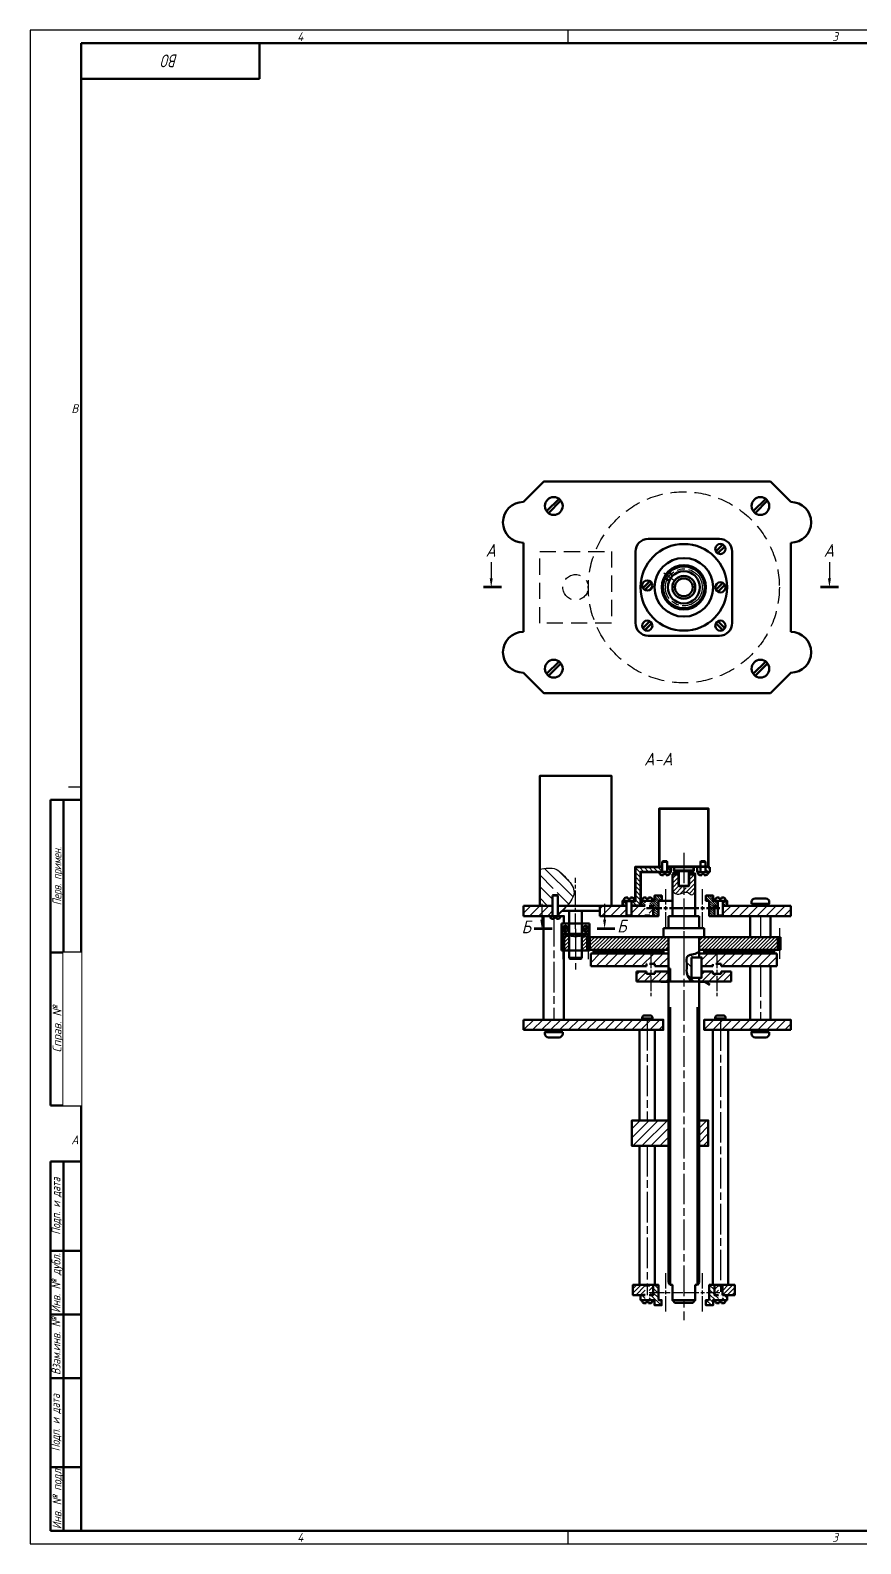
# Model space of a CAD drawing. Header units: millimetres. Extents: x 0 to 841, y 0 to 594.
# Drawn here: x 0 to 326, y 0 to 594 of the extents above; entities that cross this region are included whole.
import ezdxf
from ezdxf.enums import TextEntityAlignment as Align

# ---------------------------------------------------------------- set-up
doc = ezdxf.new("R2010")
doc.units = ezdxf.units.MM
doc.set_wipeout_variables(frame=1)
for name, pattern in [('AM_ISO08W050', [18, 12, -1.5, 3, -1.5]), ('AM_ISO08W050x2', [9, 6, -0.75, 1.5, -0.75]), ('HIDDEN', [9.525, 6.35, -3.175])]:
    doc.linetypes.add(name, pattern=pattern)
doc.layers.get('0').update_dxf_attribs({"lineweight": 80})
for name, color, linetype, lineweight in [('AM_0', 7, 'Continuous', 50), ('AM_5', 3, 'Continuous', 25), ('AM_7', 4, 'AM_ISO08W050', 25), ('AM_8', 1, 'Continuous', 25), ('AM_8N', 1, 'Continuous', 25), ('AM_BOR', 7, 'Continuous', 50), ('окружности', 100, 'HIDDEN', 25), ('основные', 7, 'Continuous', 50), ('оч жирные', 7, 'Continuous', 140), ('тонкие', 2, 'Continuous', 25)]:
    doc.layers.add(name, color=color, linetype=linetype, lineweight=lineweight)
doc.styles.add('ACGOSTTS', font='geniso.shx', dxfattribs={"oblique": 15})
doc.styles.get("Standard").update_dxf_attribs({"font": 'geniso.shx', "oblique": 15})
pattern_1 = [(45, (0, 50.3695), (-0.7071068, 0.7071068), [])]
pattern_2 = [(45, (0, 50.3695), (-1.767767, 1.767767), [])]
pattern_3 = [(45, (0, 50.3695), (-1.414214, 1.414214), [])]

# ---------------------------------------------------------------- blocks, each defined once
blk = doc.blocks.new('GOST_A1_LANDSCAPE')
at = {"layer": 'AM_BOR', "color": 1, "lineweight": 25}
for p, q in [((841, 594), (0, 594)), ((0, 594), (0, 0)), ((211, 594), (211, 589)), ((20, 297), (15, 297)), ((0, 0), (841, 0)), ((211, 5), (211, 0))]:
    blk.add_line(p, q, dxfattribs=at)
at = {"layer": 'AM_BOR', "color": 7, "lineweight": 50}
for p, q in [((836, 589), (20, 589)), ((20, 589), (20, 5)), ((20, 5), (836, 5))]:
    blk.add_line(p, q, dxfattribs=at)
at = {"layer": 'AM_BOR', "color": 1, "lineweight": 25, "style": 'ACGOSTTS', "oblique": 15}
for s, p in [('4', (106, 591.5)), ('3', (316, 591.5)), ('B', (17.5, 445.5)), ('A', (17.5, 158.5)), ('4', (106, 2.5)), ('3', (316, 2.5))]:
    blk.add_text(s, height=3.5, dxfattribs=at).set_placement(p, align=Align.MIDDLE_CENTER)
blk = doc.blocks.new('GOST_EXT12')
at = {"layer": 'AM_BOR', "color": 7, "lineweight": 50, "ltscale": 0.3}
for p, q in [((0, 287), (-12, 287)), ((-12, 287), (-12, 167)), ((-7, 167), (-7, 287)), ((0, 167), (0, 287)), ((-12, 227), (0, 227)), ((-12, 167), (0, 167))]:
    blk.add_line(p, q, dxfattribs=at)
at = {"layer": 'AM_BOR', "color": 7, "lineweight": 50}
for p, q in [((0, 145), (-12, 145)), ((-12, 145), (-12, 110)), ((-12, 0), (-12, 145)), ((-7, 0), (-7, 145)), ((0, 145), (0, 0)), ((0, 110), (-12, 110)), ((-12, 110), (-12, 85)), ((0, 85), (-12, 85)), ((-12, 85), (-12, 60)), ((0, 60), (-12, 60)), ((-12, 60), (-12, 25)), ((0, 25), (-12, 25)), ((-12, 25), (-12, 0)), ((0, 0), (-12, 0))]:
    blk.add_line(p, q, dxfattribs=at)
at = {"layer": 'AM_BOR', "color": 1, "lineweight": 25, "style": 'ACGOSTTS', "oblique": 15}
for s, width, p in [('Перв. примен.', 0.821392, (-9.5, 257)), ('Подп. и дата', 0.842977, (-9.95, 127.5)), ('Инв. № дубл.', 0.891828, (-9.9, 97.31)), ('Взам.инв. №', 0.899981, (-9.9, 72.5)), ('Подп. и дата', 0.842977, (-10.13, 42.5)), ('Инв. № подл', 0.910904, (-9.5, 12.5))]:
    blk.add_text(s, height=3.5, rotation=90, dxfattribs=dict(at, width=width)).set_placement(p, align=Align.MIDDLE_CENTER)
blk.add_text('Справ. №', height=3.5, rotation=90, dxfattribs=at).set_placement((-9.5, 197), align=Align.MIDDLE_CENTER)
at = {"layer": 'AM_BOR', "color": 2, "lineweight": 25, "style": 'ACGOSTTS', "oblique": 15, "width": 0.8}
for tag, p in [('GEN-TITLE-FREF{16}', (-3.5, 257)), ('GEN-TITLE-RPARTNO{16}', (-3.5, 197)), ('GEN-TITLE-SDT2{10}', (-3.5, 127.5)), ('GEN-TITLE-CSTKN{7}', (-3.5, 97.5)), ('GEN-TITLE-RSTKN{7}', (-3.5, 72.5)), ('GEN-TITLE-SDT1{10}', (-3.5, 42.5)), ('GEN-TITLE-STKN{7}', (-3.5, 12.5))]:
    blk.add_attdef(tag, text='', height=3.17, rotation=90, dxfattribs=at).set_placement(p, align=Align.MIDDLE_CENTER)
blk.add_wipeout([(-7, 227), (-7, 167), (0, 167), (0, 227)])
blk = doc.blocks.new('GOST_EXT3_L')
at = {"layer": 'AM_BOR', "color": 7, "lineweight": 50}
for p, q in [((0, 0), (70, 0)), ((0, -14), (0, 0)), ((70, 0), (70, -14)), ((70, -14), (0, -14))]:
    blk.add_line(p, q, dxfattribs=at)
at = {"layer": 'AM_BOR', "color": 2, "lineweight": 25, "style": 'ACGOSTTS', "oblique": 15, "width": 0.8}
blk.add_attdef('GEN-TITLE-PARTNO{11.7}', text='', height=5, rotation=180, dxfattribs=at).set_placement((35, -7), align=Align.MIDDLE_CENTER)

msp = doc.modelspace()

# ---------------------------------------------------------------- hatches: boundary and pattern name
at = {"layer": 'AM_8'}
h = msp.add_hatch(dxfattribs=at)
h.set_pattern_fill('ANSI31', color=256, scale=0.4, angle=90, style=0)
h.paths.add_polyline_path([(263.1, 265.62), (261.8, 265.62), (261.8, 263.62), (263.1, 263.62)], flags=0)
h.paths.add_polyline_path([(234.1, 252.37), (233.1, 252.37), (232.6, 252.37), (232.6, 250.37), (234.1, 250.37)], flags=0)
h.paths.add_polyline_path([(250.1, 263.65), (250.15, 263.62), (251.4, 263.62), (251.4, 265.62), (250.1, 265.62)], flags=0)
h.paths.add_polyline_path([(248.05, 263.62), (248.1, 263.65), (248.1, 265.62), (237.6, 265.62), (237.6, 263.62), (237.6, 252.37), (236.1, 252.37), (236.1, 250.37), (239.6, 250.37), (239.6, 263.62)], flags=0)
h.paths.add_polyline_path([(266.8, 265.56), (265.1, 265.62), (265.1, 263.62), (266.8, 263.62)], flags=0)
edge = h.paths.add_edge_path(flags=0)
edge.add_line((250.1, 263.65), (250.15, 263.62))
edge.add_line((250.1, 263.65), (250.1, 263.62))
edge.add_line((250.1, 263.62), (250.15, 263.62))
edge = h.paths.add_edge_path(flags=0)
edge.add_line((248.05, 263.62), (248.1, 263.65))
edge.add_line((248.05, 263.62), (248.1, 263.62))
edge.add_line((248.1, 263.62), (248.1, 263.65))
edge = h.paths.add_edge_path(flags=0)
edge.add_line((250.1, 263.65), (250.15, 263.62))
edge.add_line((250.1, 263.65), (250.1, 263.62))
edge.add_line((250.1, 263.62), (250.15, 263.62))
edge = h.paths.add_edge_path(flags=0)
edge.add_line((248.05, 263.62), (248.1, 263.65))
edge.add_line((248.05, 263.62), (248.1, 263.62))
edge.add_line((248.1, 263.62), (248.1, 263.65))
h = msp.add_hatch(dxfattribs=at)
h.set_pattern_fill('ANSI31', color=256, scale=0.4)
h.paths.add_polyline_path([(260.5, 263.37), (258.6, 263.37), (258.6, 262.77), (261.1, 262.77)])
h.paths.add_polyline_path([(254.6, 263.37), (252.7, 263.37), (252.1, 262.77), (254.6, 262.77)])
h = msp.add_hatch(dxfattribs=at)
h.set_pattern_fill('ANSI31', color=256, scale=0.4)
edge = h.paths.add_edge_path()
edge.add_line((261.1, 262.77), (258.6, 262.77))
edge.add_line((258.6, 262.77), (258.6, 258.42))
edge.add_line((258.6, 258.42), (258.6, 258.12))
edge.add_line((258.6, 258.12), (256.6, 256.97))
edge.add_line((256.6, 256.97), (256.6, 255.63))
edge.add_spline(control_points=[(256.6, 255.63), (257.05, 255.8), (258.17, 256.02), (259.87, 253.92), (260.69, 255.51), (261.1, 256.31)], knot_values=[4.764315, 4.764315, 4.764315, 4.764315, 6.139018, 8.229093, 10.320037, 10.320037, 10.320037, 10.320037], degree=3, periodic=0)
edge.add_line((261.1, 256.31), (261.1, 262.77))
edge = h.paths.add_edge_path()
edge.add_line((256.6, 256.97), (254.6, 258.12))
edge.add_line((254.6, 258.12), (254.6, 260.12))
edge.add_line((254.6, 260.12), (254.6, 262.77))
edge.add_line((254.6, 262.77), (252.1, 262.77))
edge.add_line((252.1, 262.77), (252.1, 256))
edge.add_spline(control_points=[(252.1, 256), (252.95, 255.42), (254.39, 254.44), (255.96, 255.39), (256.6, 255.63)], knot_values=[0, 0, 0, 0, 2.795877, 4.764315, 4.764315, 4.764315, 4.764315], degree=3, periodic=0)
edge.add_line((256.6, 255.63), (256.6, 256.97))
h = msp.add_hatch(dxfattribs=at)
h.set_pattern_fill('_U', color=256, scale=2.5, angle=45, style=0, pattern_type=0)
h.set_pattern_definition(pattern_2)
edge = h.paths.add_edge_path(flags=0)
edge.add_line((207.05, 246.41), (206.88, 246.51))
edge.add_line((206.88, 246.51), (206.88, 250.37))
edge.add_line((210.86, 250.37), (206.88, 250.37))
edge.add_line((207.05, 246.41), (210.86, 250.37))
edge = h.paths.add_edge_path(flags=0)
edge.add_line((205.32, 246.51), (205.05, 246.36))
edge.add_line((193.6, 246.37), (205.05, 246.36))
edge.add_line((193.6, 250.37), (193.6, 246.37))
edge.add_line((205.32, 250.37), (193.6, 250.37))
edge.add_line((205.32, 250.37), (205.32, 246.51))
edge = h.paths.add_edge_path(flags=0)
edge.add_line((205.32, 246.51), (205.05, 246.36))
edge.add_line((205.32, 250.37), (205.32, 246.51))
edge.add_line((206.88, 250.37), (205.32, 250.37))
edge.add_line((206.88, 246.51), (206.88, 250.37))
edge.add_line((207.05, 246.41), (206.88, 246.51))
edge.add_line((206.99, 246.36), (207.05, 246.41))
edge.add_line((205.05, 246.36), (206.99, 246.36))
edge = h.paths.add_edge_path(flags=0)
edge.add_line((205.32, 246.51), (205.05, 246.36))
edge.add_line((205.32, 250.37), (205.32, 246.51))
edge.add_line((206.88, 250.37), (205.32, 250.37))
edge.add_line((206.88, 246.51), (206.88, 250.37))
edge.add_line((207.05, 246.41), (206.88, 246.51))
edge.add_line((206.99, 246.36), (207.05, 246.41))
edge.add_line((205.05, 246.36), (206.99, 246.36))
h = msp.add_hatch(dxfattribs=at)
h.set_pattern_fill('_U', color=256, scale=2.5, angle=45, style=0, pattern_type=0)
h.set_pattern_definition(pattern_2)
edge = h.paths.add_edge_path(flags=0)
edge.add_line((243.03, 246.37), (243.03, 250.37))
edge.add_line((244.6, 250.37), (243.03, 250.37))
edge.add_line((244.6, 246.37), (244.6, 250.37))
edge.add_line((243.03, 246.37), (244.6, 246.37))
edge = h.paths.add_edge_path(flags=0)
edge.add_line((235.88, 246.37), (235.88, 250.37))
edge.add_line((241.47, 250.37), (235.88, 250.37))
edge.add_line((241.47, 250.37), (241.47, 246.37))
edge.add_line((235.88, 246.37), (241.47, 246.37))
edge = h.paths.add_edge_path(flags=0)
edge.add_line((234.32, 250.37), (234.32, 246.37))
edge.add_line((223.6, 246.37), (234.32, 246.37))
edge.add_line((223.6, 250.37), (223.6, 246.37))
edge.add_line((234.32, 250.37), (223.6, 250.37))
edge = h.paths.add_edge_path(flags=0)
edge.add_line((241.47, 250.37), (241.47, 246.37))
edge.add_line((243.03, 250.37), (241.47, 250.37))
edge.add_line((243.03, 246.37), (243.03, 250.37))
edge.add_line((241.47, 246.37), (243.03, 246.37))
edge = h.paths.add_edge_path(flags=0)
edge.add_line((234.32, 250.37), (234.32, 246.37))
edge.add_line((235.88, 250.37), (234.32, 250.37))
edge.add_line((235.88, 246.37), (235.88, 250.37))
edge.add_line((234.32, 246.37), (235.88, 246.37))
edge = h.paths.add_edge_path(flags=0)
edge.add_line((241.47, 250.37), (241.47, 246.37))
edge.add_line((243.03, 250.37), (241.47, 250.37))
edge.add_line((243.03, 246.37), (243.03, 250.37))
edge.add_line((241.47, 246.37), (243.03, 246.37))
edge = h.paths.add_edge_path(flags=0)
edge.add_line((234.32, 250.37), (234.32, 246.37))
edge.add_line((235.88, 250.37), (234.32, 250.37))
edge.add_line((235.88, 246.37), (235.88, 250.37))
edge.add_line((234.32, 246.37), (235.88, 246.37))
h = msp.add_hatch(dxfattribs=at)
h.set_pattern_fill('ANSI31', color=256, scale=0.2, angle=90, style=0)
h.paths.add_polyline_path([(241.47, 252.37), (239.6, 252.37), (239.6, 250.37), (241.47, 250.37)])
h.paths.add_polyline_path([(246.6, 251.87, -0.414214), (247.1, 252.37), (247.9, 252.37), (247.9, 254.37), (245.1, 254.37), (245.1, 252.37), (244.6, 252.37), (243.25, 252.37), (243.25, 250.37), (244.6, 250.37), (244.6, 249.42), (246.6, 249.42)])
h.paths.add_polyline_path([(241.25, 252.37), (239.6, 252.37), (239.6, 250.37), (241.25, 250.37)], flags=16)
h.paths.add_polyline_path([(246.6, 249.37), (244.6, 249.37), (244.6, 246.37), (246.6, 246.37)])
h.paths.add_polyline_path([(269.95, 252.37), (268.6, 252.37), (268.1, 252.37), (268.1, 254.37), (265.3, 254.37), (265.3, 252.37), (266.1, 252.37, -0.414214), (266.6, 251.87), (266.6, 249.42), (268.6, 249.42), (268.6, 250.37), (269.95, 250.37)])
h.paths.add_polyline_path([(273.6, 252.37), (271.95, 252.37), (271.95, 250.37), (273.6, 250.37)])
h.paths.add_polyline_path([(268.6, 249.37), (266.6, 249.37), (266.6, 246.37), (268.6, 246.37)])
h = msp.add_hatch(dxfattribs=at)
h.set_pattern_fill('ANSI31', color=256, scale=0.2, angle=90, style=0)
h.paths.add_polyline_path([(241.47, 252.37), (240.25, 252.37), (239.6, 252.37), (239.6, 250.37), (241.47, 250.37)])
h = msp.add_hatch(dxfattribs=at)
h.set_pattern_fill('_U', color=256, scale=2.5, angle=45, style=0, pattern_type=0)
h.set_pattern_definition([(45, (0, 0), (-1.767767, 1.767767), [])])
h.paths.add_polyline_path([(271.95, 246.6), (271.73, 246.37), (298.6, 246.37), (298.6, 250.37), (271.95, 250.37)])
h = msp.add_hatch(dxfattribs=at)
h.set_pattern_fill('_U', color=256, angle=45, style=0, pattern_type=0)
h.set_pattern_definition(pattern_1)
h.paths.add_polyline_path([(209.73, 238.37), (209.73, 232.87), (211.6, 232.87), (211.6, 238.66)])
h = msp.add_hatch(dxfattribs=at)
h.set_pattern_fill('_U', color=256, angle=45, style=0, pattern_type=0)
h.set_pattern_definition(pattern_1)
h.paths.add_polyline_path([(218.48, 232.87), (218.48, 238.37), (216.6, 238.66), (216.6, 232.87)])
h = msp.add_hatch(dxfattribs=at)
h.set_pattern_fill('_U', color=256, angle=45, style=0, pattern_type=0)
h.set_pattern_definition(pattern_1)
h.paths.add_polyline_path([(216.6, 238.37), (216.6, 232.87), (218.48, 232.87), (218.48, 238.37)])
h = msp.add_hatch(dxfattribs=at)
h.set_pattern_fill('_U', color=256, angle=45, style=0, pattern_type=0)
h.set_pattern_definition(pattern_1)
h.paths.add_polyline_path([(219.72, 233.12), (248.6, 233.12), (248.6, 233.12), (250.6, 233.12), (250.6, 238.12), (219.72, 238.12)])
h = msp.add_hatch(dxfattribs=at)
h.set_pattern_fill('_U', color=256, angle=45, style=0, pattern_type=0)
h.set_pattern_definition(pattern_1)
h.paths.add_polyline_path([(293.47, 233.12), (293.47, 238.12), (262.6, 238.12), (262.6, 233.12)])
h = msp.add_hatch(dxfattribs=at)
h.set_pattern_fill('ANSI31', color=256, angle=90, style=0)
h.set_pattern_definition([(135, (0, 50.3695), (-2.245064, -2.245064), [])])
edge = h.paths.add_edge_path()
edge.add_spline(control_points=[(262.6, 232.43), (261.94, 232), (260.59, 231.12), (257.31, 231.14), (257.79, 227.92), (257.69, 225.46), (257.7, 222.99), (259.4, 220.83), (260.92, 220.66), (261.79, 220.64)], knot_values=[0, 0, 0, 0, 2.418082, 4.914957, 7.852483, 9.823073, 12.830174, 14.875774, 17.355214, 17.355214, 17.355214, 17.355214], degree=3, periodic=0)
edge.add_line((261.79, 220.64), (262.6, 220.64))
edge.add_line((262.6, 220.64), (262.6, 222.12))
edge.add_line((262.6, 222.12), (259.6, 222.12))
edge.add_line((259.6, 222.12), (259.6, 230.12))
edge.add_line((259.6, 230.12), (262.6, 230.12))
edge.add_line((262.6, 230.12), (262.6, 231.62))
edge.add_line((262.6, 231.62), (262.6, 232.43))
h = msp.add_hatch(dxfattribs=at)
h.set_pattern_fill('_U', color=256, scale=2.5, angle=45, style=0, pattern_type=0)
h.set_pattern_definition(pattern_2)
edge = h.paths.add_edge_path()
edge.add_line((242, 227.63), (242.04, 227.63))
edge.add_arc((242.15, 227.53), 0.15, 138.08657, 138.89539, ccw=False)
edge.add_line((242.04, 227.63), (243.12, 227.63))
edge.add_line((243.12, 227.63), (243.15, 227.63))
edge.add_line((243.15, 227.63), (245.2, 227.63))
edge.add_line((245.2, 227.63), (245.2, 227.4))
edge.add_arc((245.05, 227.38), 0.15, -6.72711, 6.72711, ccw=False)
edge.add_line((245.2, 227.36), (245.2, 227.03))
edge.add_arc((245.05, 227.01), 0.15, -6.72711, 6.72711, ccw=False)
edge.add_line((245.2, 227), (245.2, 226.66))
edge.add_arc((245.05, 226.65), 0.15, -6.72711, 6.72711, ccw=False)
edge.add_line((245.2, 226.63), (245.2, 226.62))
edge.add_line((245.2, 226.62), (250.6, 226.62))
edge.add_line((250.6, 226.62), (250.6, 231.62))
edge.add_line((250.6, 231.62), (220.1, 231.62))
edge.add_line((220.1, 231.62), (220.1, 226.62))
edge.add_line((220.1, 226.62), (242, 226.62))
edge.add_line((242, 226.62), (242, 227.63))
h = msp.add_hatch(dxfattribs=at)
h.set_pattern_fill('_U', color=256, scale=2.5, angle=45, style=0, pattern_type=0)
h.set_pattern_definition(pattern_2)
edge = h.paths.add_edge_path()
edge.add_line((293.1, 231.62), (262.6, 231.62))
edge.add_line((262.6, 231.62), (262.6, 230.12))
edge.add_line((262.6, 230.12), (263.6, 230.12))
edge.add_line((263.6, 230.12), (263.6, 226.62))
edge.add_line((263.6, 226.62), (268, 226.62))
edge.add_line((268, 226.62), (268, 226.81))
edge.add_arc((268.15, 226.83), 0.15, 173.27289, 186.72711, ccw=False)
edge.add_line((268, 226.85), (268, 227.18))
edge.add_arc((268.15, 227.2), 0.15, 173.27289, 186.72711, ccw=False)
edge.add_line((268, 227.22), (268, 227.51))
edge.add_arc((268.15, 227.53), 0.15, 173.27289, 186.72711, ccw=False)
edge.add_line((268, 227.55), (268, 227.63))
edge.add_line((268, 227.63), (268.04, 227.63))
edge.add_arc((268.15, 227.53), 0.15, 138.08657, 138.89539, ccw=False)
edge.add_line((268.04, 227.63), (269.12, 227.63))
edge.add_line((269.12, 227.63), (269.15, 227.63))
edge.add_line((269.15, 227.63), (271.2, 227.63))
edge.add_line((271.2, 227.63), (271.2, 226.62))
edge.add_line((271.2, 226.62), (293.1, 226.62))
edge.add_line((293.1, 226.62), (293.1, 231.62))
h = msp.add_hatch(dxfattribs=at)
h.set_pattern_fill('_U', color=256, scale=2, angle=45, style=0, pattern_type=0)
h.set_pattern_definition(pattern_3)
edge = h.paths.add_edge_path()
edge.add_line((245.2, 224.64), (245.2, 224.45))
edge.add_arc((245.05, 224.44), 0.15, -6.72711, 6.72711, ccw=False)
edge.add_line((245.2, 224.42), (245.2, 224.08))
edge.add_arc((245.05, 224.07), 0.15, -6.72711, 6.72711, ccw=False)
edge.add_line((245.2, 224.05), (245.2, 223.75))
edge.add_arc((245.05, 223.73), 0.15, -6.72711, 6.72711, ccw=False)
edge.add_line((245.2, 223.72), (245.2, 223.63))
edge.add_line((245.2, 223.63), (242, 223.63))
edge.add_line((242, 223.63), (242, 224.62))
edge.add_line((242, 224.62), (242, 224.64))
edge.add_line((242, 224.64), (238, 224.64))
edge.add_line((238, 224.64), (238, 220.64))
edge.add_line((238, 220.64), (250.6, 220.64))
edge.add_line((250.6, 220.64), (250.6, 224.64))
edge.add_line((250.6, 224.64), (245.2, 224.64))
h = msp.add_hatch(dxfattribs=at)
h.set_pattern_fill('_U', color=256, scale=2, angle=45, style=0, pattern_type=0)
h.set_pattern_definition(pattern_3)
edge = h.paths.add_edge_path()
edge.add_line((263.6, 222.12), (262.6, 222.12))
edge.add_line((262.6, 222.12), (262.6, 220.64))
edge.add_line((262.6, 220.64), (275.2, 220.64))
edge.add_line((275.2, 220.64), (275.2, 224.64))
edge.add_line((275.2, 224.64), (271.2, 224.64))
edge.add_line((271.2, 224.64), (271.2, 223.63))
edge.add_line((271.2, 223.63), (268, 223.63))
edge.add_line((268, 223.63), (268, 223.87))
edge.add_arc((268.15, 223.88), 0.15, 173.27289, 186.72711, ccw=False)
edge.add_line((268, 223.9), (268, 224.23))
edge.add_arc((268.15, 224.25), 0.15, 173.27289, 186.72711, ccw=False)
edge.add_line((268, 224.27), (268, 224.6))
edge.add_arc((268.15, 224.62), 0.15, 173.27289, 186.72711, ccw=False)
edge.add_line((268, 224.64), (268, 224.64))
edge.add_line((268, 224.64), (263.6, 224.64))
edge.add_line((263.6, 224.64), (263.6, 222.12))
h = msp.add_hatch(dxfattribs=at)
h.set_pattern_fill('_U', color=256, scale=2.5, angle=45, style=0, pattern_type=0)
h.set_pattern_definition(pattern_2)
h.paths.add_polyline_path([(193.6, 205.64), (193.6, 201.64), (248.52, 201.64), (248.52, 205.64)])
h = msp.add_hatch(dxfattribs=at)
h.set_pattern_fill('_U', color=256, scale=2.5, angle=45, style=0, pattern_type=0)
h.set_pattern_definition(pattern_2)
h.paths.add_polyline_path([(298.6, 205.64), (264.6, 205.64), (264.6, 201.64), (298.6, 201.64)])
h = msp.add_hatch(dxfattribs=at)
h.set_pattern_fill('_U', color=256, scale=2.5, angle=45, style=0, pattern_type=0)
h.set_pattern_definition(pattern_2)
h.paths.add_polyline_path([(250.6, 166.14), (236.21, 166.14), (236.21, 156.14), (250.6, 156.14)])
h = msp.add_hatch(dxfattribs=at)
h.set_pattern_fill('_U', color=256, scale=2, angle=45, style=0, pattern_type=0)
h.set_pattern_definition(pattern_3)
h.paths.add_polyline_path([(262.6, 166.14), (262.6, 156.14), (266.21, 156.14), (266.21, 166.14)])
h = msp.add_hatch(dxfattribs=at)
h.set_pattern_fill('ANSI31', color=256, scale=0.4, style=0)
h.paths.add_polyline_path([(241.47, 101.38), (241.24, 101.38), (241.46, 101.61), (236.59, 101.61), (236.59, 97.61), (239.81, 97.61), (240.68, 97.61), (241.47, 97.61)])
h.paths.add_polyline_path([(244.59, 101.61), (243.03, 101.61), (243.03, 101.6), (243.24, 101.38), (243.03, 101.38), (243.03, 98.66), (244.59, 98.66)])
h.paths.add_polyline_path([(270.15, 101.38), (269.94, 101.38), (270.15, 101.6), (270.15, 101.61), (268.96, 101.61), (268.59, 101.61), (268.59, 98.66), (270.15, 98.66)])
h.paths.add_polyline_path([(276.59, 101.61), (271.73, 101.61), (271.73, 101.6), (271.94, 101.38), (271.73, 101.38), (271.73, 97.61), (276.59, 97.61)])
h.paths.add_polyline_path([(270.15, 98.66), (268.59, 98.66), (268.59, 97.61), (270.15, 97.61)])
h.paths.add_polyline_path([(244.59, 98.66), (243.03, 98.66), (243.03, 97.61), (244.59, 97.61)])
h = msp.add_hatch(dxfattribs=at)
h.set_pattern_fill('ANSI31', color=256, scale=0.4, angle=90, style=0)
h.paths.add_polyline_path([(241.47, 97.61), (241.38, 97.61), (240.68, 97.61), (239.59, 97.61), (239.59, 95.61), (241.47, 95.61)])
h.paths.add_polyline_path([(246.59, 98.66), (244.59, 98.66), (244.59, 97.61), (243.03, 97.61), (243.03, 95.61), (244.25, 95.61), (244.59, 95.61), (245.09, 95.61), (245.09, 93.61), (247.89, 93.61), (247.89, 95.61), (247.09, 95.61, -0.414214), (246.59, 96.11)])
h.paths.add_polyline_path([(246.59, 101.61), (244.59, 101.61), (244.59, 98.66), (246.59, 98.66)])
h.paths.add_polyline_path([(270.15, 97.61), (268.59, 97.61), (268.59, 98.66), (266.59, 98.66), (266.59, 96.11, -0.414214), (266.09, 95.61), (265.29, 95.61), (265.29, 93.61), (268.09, 93.61), (268.09, 95.61), (268.59, 95.61), (270.15, 95.61)])
h.paths.add_polyline_path([(268.59, 101.61), (266.59, 101.61), (266.59, 98.66), (268.59, 98.66)])
h.paths.add_polyline_path([(273.59, 97.61), (271.72, 97.61), (271.72, 95.61), (273.59, 95.61)])
at = {"layer": 'AM_8N'}
h = msp.add_hatch(dxfattribs=at)
h.set_pattern_fill('ANSI31', color=256, angle=90, style=0)
edge = h.paths.add_edge_path(flags=0)
edge.add_line((206.88, 250.37), (206.88, 257.96))
edge.add_line((206.88, 257.96), (206.1, 258.41))
edge.add_line((206.1, 258.41), (205.32, 257.96))
edge.add_line((205.32, 257.96), (205.32, 250.37))
edge.add_line((200, 250.37), (205.32, 250.37))
edge.add_line((200, 264.76), (200, 250.37))
edge.add_spline(control_points=[(210.86, 250.37), (212.72, 252.58), (214.88, 256.53), (210.12, 261.53), (206.1, 265.81), (202.26, 265.15), (200, 264.76)], knot_values=[0, 0, 0, 0, 7.675196, 13.869158, 18.286503, 24.625285, 24.625285, 24.625285, 24.625285], degree=3, periodic=0)
edge.add_line((206.88, 250.37), (210.86, 250.37))
edge = h.paths.add_edge_path(flags=0)
edge.add_line((206.88, 250.37), (206.88, 257.96))
edge.add_line((205.32, 250.37), (206.88, 250.37))
edge.add_line((205.32, 257.96), (205.32, 250.37))
edge.add_line((206.1, 258.41), (205.32, 257.96))
edge.add_line((206.88, 257.96), (206.1, 258.41))
edge = h.paths.add_edge_path(flags=0)
edge.add_line((206.88, 250.37), (206.88, 257.96))
edge.add_line((205.32, 250.37), (206.88, 250.37))
edge.add_line((205.32, 257.96), (205.32, 250.37))
edge.add_line((206.1, 258.41), (205.32, 257.96))
edge.add_line((206.88, 257.96), (206.1, 258.41))
at = {"layer": 'основные'}
h = msp.add_hatch(dxfattribs=at)
h.set_pattern_fill('GRATE', color=256, scale=0.069, angle=45, style=0)
h.set_pattern_definition([(45, (0, 50.36952), (-0.0387273545, 0.0387273545), []), (135, (0, 50.36952), (-0.15490942, -0.15490942), [])])
h.paths.add_polyline_path([(248.6, 233.12), (221.1, 233.12), (221.1, 231.62), (248.6, 231.62)])
h.paths.add_polyline_path([(292.1, 233.12), (264.6, 233.12), (264.6, 231.62), (292.1, 231.62)])
h = msp.add_hatch(dxfattribs=at)
h.set_pattern_fill('AR-CONC', color=256, style=0)
h.paths.add_polyline_path([(248.6, 182.75), (221.1, 182.75), (221.1, 181.25), (248.6, 181.25)])
h.paths.add_polyline_path([(292.1, 182.75), (264.6, 182.75), (264.6, 181.25), (292.1, 181.25)])

# ---------------------------------------------------------------- linework, layer by layer
at = {"layer": 'AM_0'}
for p, q in [((216.6, 248.37), (211.6, 248.37)), ((211.6, 248.37), (211.6, 238.37)), ((211.6, 248.37), (216.6, 248.37)), ((216.6, 248.37), (216.6, 238.37)), ((250.6, 246.37), (250.6, 241.56)), ((262.6, 246.37), (262.6, 241.56)), ((219.6, 239.37), (208.6, 239.37)), ((208.6, 238.37), (208.6, 232.87)), ((218.6, 238.12), (218.6, 233.12)), ((294.6, 238.12), (218.6, 238.12)), ((219.6, 238.37), (219.6, 232.87)), ((219.72, 238.12), (219.72, 233.12)), ((248.6, 241.56), (248.6, 238.12)), ((264.6, 241.56), (248.6, 241.56)), ((264.6, 238.12), (248.6, 238.12)), ((262.6, 238.12), (250.6, 238.12)), ((264.6, 241.56), (264.6, 238.12)), ((293.47, 238.12), (293.47, 233.12)), ((294.6, 238.12), (294.6, 233.12)), ((219.6, 232.87), (208.6, 232.87)), ((211.6, 232.87), (211.6, 229.95)), ((216.6, 232.87), (211.6, 232.87)), ((216.6, 232.87), (216.6, 229.95)), ((250.6, 233.12), (218.6, 233.12)), ((294.6, 233.12), (262.6, 233.12)), ((211.6, 229.95), (211.87, 229.55)), ((216.33, 229.55), (211.87, 229.55)), ((216.6, 229.95), (216.33, 229.55))]:
    msp.add_line(p, q, dxfattribs=at)
at = {"layer": 'AM_5'}
for p, q in [((180.98, 385.19), (180.98, 378.87)), ((313.76, 385.19), (313.76, 378.87)), ((200.85, 251.2), (200.85, 244.88)), ((225.49, 251.2), (225.49, 244.88))]:
    msp.add_line(p, q, dxfattribs=at)
at = {"layer": 'AM_5', "linetype": 'Continuous'}
for points in [[(180.39, 378.87), (181.56, 378.87), (180.98, 375.37)], [(313.18, 378.87), (314.34, 378.87), (313.76, 375.37)], [(200.27, 244.88), (201.44, 244.88), (200.85, 241.38)], [(224.91, 244.88), (226.07, 244.88), (225.49, 241.38)]]:
    msp.add_trace(points, dxfattribs=at)
at = {"layer": 'AM_7', "linetype": 'AM_ISO08W050x2'}
for p, q in [((248.69, 381.03), (252.55, 378.27)), ((214.1, 241.37), (214.1, 261.37)), ((249.35, 256.92), (249.35, 241.92)), ((263.85, 256.92), (263.85, 241.92)), ((211.6, 248.37), (211.6, 248.37)), ((256.6, 249.37), (256.6, 235.12)), ((243.6, 231.93), (243.6, 214.95)), ((269.6, 231.93), (269.6, 214.95)), ((249.34, 106.16), (249.34, 91.16)), ((263.84, 106.16), (263.84, 91.16)), ((243.03, 98.66), (256.22, 98.66)), ((256.49, 98.66), (270.72, 98.66))]:
    msp.add_line(p, q, dxfattribs=at)
at = {"layer": 'AM_7'}
for p, q in [((256.6, 271.21), (256.6, 87.77)), ((205.54, 246.37), (205.54, 205.64)), ((286.66, 246.37), (286.66, 238.12)), ((209.1, 240.29), (209.1, 229.37)), ((214.1, 241.37), (214.1, 225.37)), ((219.07, 240.29), (219.1, 229.37)), ((219.1, 240.29), (219.1, 229.62)), ((294.1, 241.62), (294.1, 229.62)), ((286.66, 226.62), (286.66, 205.64)), ((242.25, 205.64), (242.25, 166.14)), ((270.96, 205.41), (270.96, 97.38)), ((242.25, 156.14), (242.25, 97.61))]:
    msp.add_line(p, q, dxfattribs=at)
msp.add_circle((256.6, 375.37), 7.25, dxfattribs=at)
at = {"layer": 'окружности'}
msp.add_lwpolyline([(200, 389.47), (228.2, 389.47), (228.2, 361.27), (200, 361.27)], close=True, dxfattribs=at)
for centre, radius in [((256.6, 375.37), 37.5), ((214.1, 375.37), 5)]:
    msp.add_circle(centre, radius, dxfattribs=at)
at = {"layer": 'основные'}
for p, q in [((207.64, 410.09), (202.73, 405.2)), ((288.77, 410.09), (283.86, 405.2)), ((203.43, 404.49), (208.34, 409.38)), ((284.56, 404.49), (289.47, 409.38)), ((271.97, 392.15), (269.22, 389.42)), ((269.93, 388.71), (272.68, 391.44)), ((243.27, 377.79), (240.52, 375.06)), ((241.23, 374.35), (243.98, 377.09)), ((271.97, 377.09), (269.22, 374.36)), ((269.93, 373.65), (272.68, 376.38)), ((243.27, 362.03), (240.52, 359.3)), ((241.23, 358.59), (243.98, 361.32)), ((271.97, 358.59), (269.22, 361.32)), ((269.93, 362.03), (272.68, 359.3)), ((207.64, 346.24), (202.73, 341.35)), ((203.43, 340.64), (208.34, 345.53)), ((288.77, 346.24), (283.86, 341.35)), ((284.56, 340.64), (289.47, 345.53)), ((248.32, 267.84), (248.1, 267.62)), ((248.1, 263.62), (248.1, 267.62)), ((248.1, 267.62), (250.1, 267.62)), ((249.88, 267.84), (248.32, 267.84)), ((250.1, 267.62), (249.88, 267.84)), ((250.1, 267.62), (250.1, 263.62)), ((263.32, 267.84), (263.1, 267.62)), ((263.1, 263.62), (263.1, 267.62)), ((263.1, 267.62), (265.1, 267.62)), ((264.88, 267.84), (263.32, 267.84)), ((265.1, 267.62), (264.88, 267.84)), ((265.1, 267.62), (265.1, 263.62)), ((200, 264.76), (200, 250.37)), ((249.6, 262.92), (248.6, 262.92)), ((248.6, 262.92), (248.6, 262.42)), ((249.6, 262.42), (249.6, 262.92)), ((252.1, 246.37), (252.1, 262.77)), ((256.6, 265.62), (261.8, 265.62)), ((261.1, 246.37), (261.1, 262.77)), ((261.8, 265.62), (261.8, 263.62)), ((261.8, 263.62), (266.8, 263.62)), ((264.6, 262.92), (263.6, 262.92)), ((263.6, 262.92), (263.6, 262.42)), ((264.6, 262.42), (264.6, 262.92)), ((266.8, 265.56), (264.88, 265.62)), ((266.8, 263.62), (266.8, 265.56)), ((193.6, 250.37), (193.6, 246.37)), ((200, 250.37), (205.32, 250.37)), ((205.1, 254.38), (205.32, 254.55)), ((205.1, 246.38), (205.1, 254.38)), ((205.1, 254.38), (207.1, 254.38)), ((205.32, 254.55), (206.1, 254.55)), ((206.1, 254.55), (206.88, 254.55)), ((206.88, 254.55), (207.1, 254.38)), ((206.88, 250.37), (214.1, 250.37)), ((207.1, 254.38), (207.1, 246.46)), ((223.6, 250.37), (223.6, 248.37)), ((223.6, 250.37), (223.6, 246.37)), ((228.2, 250.37), (228.2, 254.37)), ((228.2, 250.37), (234.32, 250.37)), ((234.1, 246.6), (234.1, 252.37)), ((234.6, 253.57), (234.6, 253.07)), ((234.6, 253.07), (235.6, 253.07)), ((235.6, 253.07), (235.6, 253.57)), ((235.88, 250.37), (241.47, 250.37)), ((236.1, 246.6), (236.1, 252.37)), ((241.75, 253.07), (241.75, 253.57)), ((242.75, 253.07), (241.75, 253.07)), ((242.75, 253.57), (242.75, 253.07)), ((244.6, 250.37), (243.03, 250.37)), ((244.6, 246.37), (244.6, 250.37)), ((246.6, 251.87), (246.6, 250.37)), ((247.1, 252.37), (252.1, 252.37)), ((250.31, 252.37), (247.1, 252.37)), ((247.9, 254.37), (247.9, 252.37)), ((268.6, 250.37), (268.6, 246.37)), ((268.6, 250.37), (270.17, 250.37)), ((270.17, 250.37), (268.6, 250.37)), ((269.95, 252.37), (269.95, 246.6)), ((270.45, 253.57), (270.45, 253.07)), ((270.45, 253.07), (271.45, 253.07)), ((271.45, 253.07), (271.45, 253.57)), ((273.38, 250.37), (271.73, 250.37)), ((271.73, 250.37), (271.82, 250.37)), ((271.95, 246.6), (271.95, 252.37)), ((278.88, 250.37), (273.38, 250.37)), ((298.6, 250.37), (278.88, 250.37)), ((298.6, 246.37), (298.6, 250.37)), ((205.6, 245.31), (205.6, 245.81)), ((205.6, 245.81), (206.6, 245.81)), ((206.6, 245.81), (206.6, 245.31)), ((214.1, 248.37), (209.02, 248.37)), ((214.1, 248.37), (223.6, 248.37)), ((223.6, 246.37), (244.6, 246.37)), ((234.1, 246.6), (236.1, 246.6)), ((234.1, 246.6), (234.32, 246.37)), ((234.32, 246.37), (235.88, 246.37)), ((235.88, 246.37), (236.1, 246.6)), ((243.25, 246.6), (241.25, 246.6)), ((241.47, 246.37), (241.25, 246.6)), ((243.03, 246.37), (241.47, 246.37)), ((243.25, 246.6), (243.03, 246.37)), ((262.6, 246.37), (250.6, 246.37)), ((256.6, 246.37), (261.1, 246.37)), ((268.6, 246.37), (277.32, 246.37)), ((269.95, 246.6), (271.95, 246.6)), ((269.95, 246.6), (270.17, 246.37)), ((270.17, 246.37), (271.73, 246.37)), ((271.73, 246.37), (271.95, 246.6)), ((277.32, 246.37), (298.6, 246.37)), ((208.6, 239.37), (208.6, 243.37)), ((208.6, 243.37), (219.6, 243.37)), ((208.6, 238.37), (208.6, 239.37)), ((210.97, 242.15), (209.03, 240.94)), ((209.03, 240.94), (209.23, 240.62)), ((209.23, 240.62), (211.16, 241.82)), ((209.6, 232.87), (209.6, 238.37)), ((211.6, 238.37), (211.6, 232.87)), ((216.6, 238.37), (216.6, 232.87)), ((217.08, 240.86), (218.91, 242.2)), ((217.3, 240.56), (217.08, 240.86)), ((219.14, 241.91), (217.3, 240.56)), ((218.6, 232.87), (218.6, 238.37)), ((219.1, 238.37), (219.1, 237.87)), ((219.6, 243.37), (219.6, 239.37)), ((219.6, 238.37), (219.6, 239.37)), ((250.6, 238.12), (250.59, 102.61)), ((262.6, 238.12), (262.6, 230.12)), ((221.1, 231.62), (221.1, 233.12)), ((250.6, 233.12), (248.6, 233.12)), ((248.6, 233.12), (248.6, 231.62)), ((264.6, 233.12), (264.6, 231.62)), ((292.1, 231.62), (292.1, 233.12)), ((211.6, 229.95), (216.6, 229.95)), ((221.1, 231.62), (220.1, 231.62)), ((220.1, 231.62), (220.1, 226.62)), ((250.6, 231.62), (220.1, 231.62)), ((220.1, 226.62), (242, 226.62)), ((248.6, 231.62), (221.1, 231.62)), ((242, 226.62), (242, 227.63)), ((242.04, 227.63), (242, 227.63)), ((245.2, 227.63), (243.15, 227.63)), ((245.2, 227.4), (245.2, 227.63)), ((245.2, 227.03), (245.2, 227.36)), ((245.2, 226.66), (245.2, 227)), ((245.2, 226.62), (245.2, 226.63)), ((245.2, 226.62), (250.6, 226.62)), ((248.6, 231.62), (250.6, 231.62)), ((250.6, 225.77), (251.21, 225.77)), ((251.21, 225.77), (251.21, 220.64)), ((262.6, 230.12), (259.6, 230.12)), ((259.6, 230.12), (259.6, 222.12)), ((293.1, 231.62), (262.6, 231.62)), ((262.6, 231.62), (262.6, 230.12)), ((268, 226.62), (263.6, 226.62)), ((264.6, 231.62), (292.1, 231.62)), ((268, 227.63), (268.04, 227.63)), ((268, 227.55), (268, 227.63)), ((268, 227.22), (268, 227.51)), ((268, 226.85), (268, 227.18)), ((268, 226.62), (268, 226.81)), ((269.15, 227.63), (271.2, 227.63)), ((271.2, 226.62), (271.2, 227.63)), ((293.1, 226.62), (271.2, 226.62)), ((292.1, 231.62), (293.1, 231.62)), ((293.1, 231.62), (293.1, 226.62)), ((242, 224.64), (238, 224.64)), ((238, 224.64), (238, 220.64)), ((238, 220.64), (250.6, 220.64)), ((242, 224.64), (242, 223.63)), ((245.2, 223.63), (242, 223.63)), ((245.2, 224.64), (250.6, 224.64)), ((245.2, 224.64), (245.2, 223.63)), ((250.6, 220.14), (250.6, 220.64)), ((250.6, 220.64), (262.6, 220.64)), ((259.6, 222.12), (262.6, 222.12)), ((262.6, 222.12), (262.6, 102.66)), ((262.6, 220.64), (275.2, 220.64)), ((262.6, 220.64), (265.6, 220.64)), ((268, 224.64), (263.6, 224.64)), ((268, 224.64), (268, 223.63)), ((268, 223.63), (271.2, 223.63)), ((271.2, 224.64), (271.2, 223.63)), ((271.2, 224.64), (275.2, 224.64)), ((275.2, 220.64), (275.2, 224.64)), ((251.21, 210.64), (251.21, 101.61)), ((261.98, 101.61), (261.99, 210.64)), ((193.6, 205.64), (193.6, 201.64)), ((298.6, 205.64), (298.6, 201.64)), ((237.6, 166.14), (243.6, 166.14)), ((243.6, 156.14), (237.6, 156.14)), ((242.25, 101.61), (240.68, 101.61)), ((241.24, 101.38), (241.46, 101.61)), ((241.24, 101.38), (243.24, 101.38)), ((243.03, 101.61), (241.46, 101.61)), ((241.46, 101.38), (243.03, 101.38)), ((243.03, 101.61), (243.24, 101.38)), ((250.59, 102.61), (251.21, 101.61)), ((261.09, 101.61), (261.98, 101.61)), ((262.59, 102.65), (261.98, 101.61)), ((261.98, 101.61), (261.98, 101.61)), ((268.96, 101.61), (272.96, 101.61)), ((270.16, 101.61), (269.94, 101.38)), ((271.94, 101.38), (269.94, 101.38)), ((271.94, 101.38), (271.73, 101.61)), ((252.09, 95.61), (261.09, 95.58)), ((241.75, 94.41), (241.75, 94.91)), ((241.75, 94.91), (242.75, 94.91)), ((242.75, 94.91), (242.75, 94.41)), ((270.43, 94.41), (270.43, 94.91)), ((270.43, 94.91), (271.43, 94.91)), ((271.43, 94.91), (271.43, 94.41))]:
    msp.add_line(p, q, dxfattribs=at)
at = {"layer": 'основные', "linetype": 'AM_ISO08W050x2'}
for p, q in [((242, 249.42), (256.23, 249.42)), ((256.5, 249.42), (270.73, 249.42))]:
    msp.add_line(p, q, dxfattribs=at)
at = {"layer": 'основные'}
for points in [[(193.6, 408.87), (201.6, 416.87), (290.6, 416.87), (298.6, 408.87)], [(193.6, 357.87), (193.6, 392.87)], [(298.6, 392.87), (298.6, 357.87)], [(298.6, 341.87), (298.6, 341.87), (290.6, 333.87), (201.6, 333.87), (193.6, 341.87)], [(210.86, 250.37), (228.2, 250.37), (228.2, 301.37), (200, 301.37), (200, 264.76)], [(205.32, 250.37), (193.6, 250.37)], [(210.86, 250.37), (206.88, 250.37)], [(234.32, 250.37), (232.6, 250.37)], [(239.6, 250.37), (237.6, 250.37), (235.88, 250.37)], [(246.6, 246.37), (244.6, 246.37), (244.6, 250.37), (243.03, 250.37)], [(266.6, 246.37), (268.6, 246.37), (268.6, 250.37), (270.17, 250.37)], [(273.6, 250.37), (275.6, 250.37), (277.32, 250.37)], [(278.88, 250.37), (280.6, 250.37)], [(193.6, 246.37), (205.07, 246.37)], [(209.54, 232.87), (209.54, 205.63), (201.54, 205.63), (201.54, 246.36), (209.54, 246.36), (209.54, 243.37)], [(282.66, 238.12), (282.66, 246.36), (290.66, 246.36), (290.66, 238.12)], [(290.66, 226.62), (290.66, 205.63), (282.66, 205.63), (282.66, 226.62)], [(193.6, 205.64), (248.52, 205.64), (248.52, 201.64), (193.6, 201.64)], [(245.25, 166.14), (245.25, 201.64), (239.25, 201.64), (239.25, 166.14)], [(250.6, 156.14), (236.21, 156.14), (236.21, 166.14), (250.6, 166.14)], [(262.6, 166.14), (266.21, 166.14), (266.21, 156.14), (262.6, 156.14)], [(239.25, 156.14), (239.25, 101.61), (245.25, 101.61), (245.25, 156.14)], [(243.03, 97.61), (244.59, 97.61), (244.59, 101.61), (236.59, 101.61), (236.59, 97.61), (239.81, 97.61)], [(251.21, 101.61), (252.09, 101.61), (252.09, 95.58), (253.09, 94.58), (260.09, 94.58), (261.09, 95.58), (261.09, 101.61)], [(270.17, 97.61), (268.59, 97.61), (268.59, 101.61), (276.59, 101.61), (276.59, 97.61), (271.93, 97.61)], [(241.38, 97.61), (241.47, 97.61)], [(241.47, 97.61), (241.38, 97.61)], [(271.82, 97.61), (271.73, 97.61)], [(271.73, 97.61), (271.82, 97.61)]]:
    msp.add_lwpolyline(points, dxfattribs=at)
for points in [[(242.6, 394.37), (270.6, 394.37, -0.414214), (275.6, 389.37), (275.6, 361.37, -0.414214), (270.6, 356.37), (242.6, 356.37, -0.414214), (237.6, 361.37), (237.6, 389.37, -0.414214)], [(283.16, 251.17), (283.16, 251.87, -0.414214), (284.56, 253.27), (288.76, 253.27, -0.414214), (290.16, 251.87), (290.16, 251.17)], [(209.04, 200.84), (209.04, 200.14, -0.414214), (207.64, 198.74), (203.44, 198.74, -0.414214), (202.04, 200.14), (202.04, 200.84)], [(290.16, 200.84), (290.16, 200.14, -0.414214), (288.76, 198.74), (284.56, 198.74, -0.414214), (283.16, 200.14), (283.16, 200.84)]]:
    msp.add_lwpolyline(points, format="xyb", close=True, dxfattribs=at)
for points in [[(248.6, 262.42), (247.9, 262.42, -0.414214), (247.1, 263.22), (247.1, 263.62), (251.1, 263.62), (251.1, 263.22, -0.414214), (250.3, 262.42), (249.6, 262.42)], [(263.6, 262.42), (262.9, 262.42, -0.414214), (262.1, 263.22), (262.1, 263.62), (266.1, 263.62), (266.1, 263.22, -0.414214), (265.3, 262.42), (264.6, 262.42)], [(235.6, 253.57), (236.3, 253.57, -0.414214), (237.1, 252.77), (237.1, 252.37), (233.1, 252.37), (233.1, 252.77, -0.414214), (233.9, 253.57), (234.6, 253.57)], [(241.47, 250.37), (239.6, 250.37), (239.6, 252.37), (244.6, 252.37), (245.1, 252.37), (245.1, 254.37), (247.9, 254.37), (247.9, 252.37), (247.1, 252.37, 0.414214), (246.6, 251.87), (246.6, 246.37), (244.6, 246.37)], [(241.75, 253.57), (241.05, 253.57, 0.414214), (240.25, 252.77), (240.25, 252.37), (244.25, 252.37), (244.25, 252.77, 0.414214), (243.45, 253.57), (242.75, 253.57)], [(271.73, 250.37), (273.6, 250.37), (273.6, 252.37), (268.6, 252.37), (268.1, 252.37), (268.1, 254.37), (265.3, 254.37), (265.3, 252.37), (266.1, 252.37, -0.414214), (266.6, 251.87), (266.6, 246.37), (268.6, 246.37)], [(271.45, 253.57), (272.15, 253.57, -0.414214), (272.95, 252.77), (272.95, 252.37), (268.95, 252.37), (268.95, 252.77, -0.414214), (269.75, 253.57), (270.45, 253.57)], [(205.6, 245.31), (204.9, 245.31, -0.414214), (204.1, 246.11), (204.1, 246.36), (208.1, 246.36), (208.1, 246.11, -0.414214), (207.3, 245.31), (206.6, 245.31)], [(242.75, 207.34), (243.45, 207.34, -0.414214), (244.25, 206.54), (244.25, 206.14), (240.25, 206.14), (240.25, 206.54, -0.414214), (241.05, 207.34), (242.75, 207.34)], [(271.46, 207.34), (272.16, 207.34, -0.414214), (272.96, 206.54), (272.96, 206.14), (268.96, 206.14), (268.96, 206.54, -0.414214), (269.76, 207.34), (271.46, 207.34)], [(240.68, 97.61), (239.59, 97.61), (239.59, 95.61), (244.59, 95.61), (245.09, 95.61), (245.09, 93.61), (247.89, 93.61), (247.89, 95.61), (247.09, 95.61, -0.414214), (246.59, 96.11), (246.59, 101.61), (244.59, 101.61)], [(247.89, 95.61), (247.09, 95.61, -0.414214), (246.59, 96.11), (246.59, 101.61), (244.59, 101.61), (244.59, 97.61), (243.03, 97.61)], [(265.29, 95.61), (266.09, 95.61, 0.414214), (266.59, 96.11), (266.59, 101.61), (268.59, 101.61), (268.59, 97.61), (270.17, 97.61)], [(271.82, 97.61), (273.59, 97.61), (273.59, 95.61), (268.59, 95.61), (268.09, 95.61), (268.09, 93.61), (265.29, 93.61), (265.29, 95.61), (266.09, 95.61, 0.414214), (266.59, 96.11), (266.59, 101.61), (268.59, 101.61)], [(242.75, 94.41), (243.45, 94.41, 0.414214), (244.25, 95.21), (244.25, 95.61), (240.25, 95.61), (240.25, 95.21, 0.414214), (241.05, 94.41), (241.75, 94.41)], [(270.43, 94.41), (269.73, 94.41, -0.414214), (268.93, 95.21), (268.93, 95.61), (272.93, 95.61), (272.93, 95.21, -0.414214), (272.13, 94.41), (271.43, 94.41)]]:
    msp.add_lwpolyline(points, format="xyb", dxfattribs=at)
for points in [[(259.6, 230.12), (259.6, 230.12), (259.6, 230.12), (259.6, 230.12)], [(259.6, 230.12), (263.56, 230.12), (263.56, 222.12), (259.6, 222.12)], [(298.6, 201.64), (264.6, 201.64), (264.6, 205.64), (298.6, 205.64)], [(267.96, 201.64), (273.96, 201.64), (273.96, 101.61), (267.96, 101.61)], [(271.73, 97.61), (276.59, 97.61), (276.59, 101.61), (271.73, 101.61)]]:
    msp.add_lwpolyline(points, close=True, dxfattribs=at)
for centre, radius in [((205.54, 407.29), 3.5), ((286.66, 407.29), 3.5), ((256.6, 375.37), 17), ((270.95, 390.43), 2), ((256.6, 375.37), 11.5), ((256.6, 375.37), 8.7), ((256.6, 375.37), 8.2), ((256.6, 375.37), 6.3), ((242.25, 376.07), 2), ((256.6, 375.37), 4.5), ((256.6, 375.37), 3.5), ((270.95, 375.37), 2), ((242.25, 360.31), 2), ((270.95, 360.31), 2), ((205.54, 343.44), 3.5), ((286.66, 343.44), 3.5), ((210.1, 241.38), 1.15), ((218.1, 241.38), 1.15)]:
    msp.add_circle(centre, radius, dxfattribs=at)
for centre, radius, start, end in [((193.6, 400.87), 8, 90, 270), ((298.6, 400.87), 8, 270, 90), ((250.7, 379.59), 1.37, 6.64043, 94.30432), ((250.7, 379.59), 1.37, 194.51951, 282.1834), ((193.6, 349.87), 8, 90, 270), ((298.6, 349.87), 8, 270, 90), ((247.1, 251.87), 0.5, 90, 180), ((247.1, 251.87), 0.5, 90, 180)]:
    msp.add_arc(centre, radius, start, end, dxfattribs=at)
for points in [[(208.6, 239.37), (209.6, 238.37), (209.6, 237.79)], [(209.6, 238.37), (211.94, 238.67), (214.1, 238.37)], [(218.6, 238.37), (216.26, 238.67), (214.1, 238.37)], [(219.6, 239.37), (218.6, 238.37), (218.6, 237.79)], [(262.6, 232.43), (260.44, 231.35), (258.04, 230.64), (257.71, 227.72), (257.71, 225.75), (258.1, 222.77), (259.4, 221.18), (262.6, 220.64)]]:
    msp.add_spline(points, degree=3, dxfattribs=at)
at = {"layer": 'оч жирные'}
for p, q in [((185.01, 375.37), (178.01, 375.37)), ((317.26, 375.37), (310.26, 375.37)), ((252.7, 263.37), (252.1, 262.77)), ((252.1, 262.77), (254.6, 262.77)), ((252.7, 263.37), (254.6, 263.37)), ((260.5, 263.37), (258.6, 263.37)), ((258.6, 262.77), (261.1, 262.77)), ((260.5, 263.37), (261.1, 262.77)), ((204.88, 241.38), (197.88, 241.38)), ((229.52, 241.38), (222.52, 241.38)), ((247.6, 220.64), (250.6, 220.64)), ((262.6, 220.64), (264.67, 220.64)), ((264.67, 220.64), (266.79, 219.42))]:
    msp.add_line(p, q, dxfattribs=at)
for points in [[(248.32, 265.62), (247.1, 265.62), (247.1, 288.62), (266.1, 288.62), (266.1, 265.62), (249.88, 265.62)], [(234.32, 250.37), (232.6, 250.37), (232.6, 252.37), (237.6, 252.37), (237.6, 263.62), (237.6, 265.62), (248.32, 265.62)], [(249.88, 265.62), (251.4, 265.62), (251.4, 263.62), (239.6, 263.62), (239.6, 250.37), (235.88, 250.37)], [(254.6, 263.37), (254.6, 264.12), (258.6, 264.12), (258.6, 263.37)], [(258.6, 263.37), (258.6, 258.42), (258.3, 258.12), (254.9, 258.12), (254.6, 258.42), (254.6, 263.37)], [(241.46, 97.61), (240.68, 97.61)], [(271.73, 97.61), (271.73, 97.61)]]:
    msp.add_lwpolyline(points, dxfattribs=at)
msp.add_lwpolyline([(252.85, 265.62), (260.35, 265.62), (260.35, 264.12), (252.85, 264.12)], close=True, dxfattribs=at)
at = {"layer": 'тонкие'}
for points in [[(200, 264.76), (206.34, 264.76), (209.74, 261.94), (213.34, 256.9), (206.99, 246.36)], [(252.1, 256), (254.68, 254.93), (257.93, 255.73), (259.75, 254.71), (261.1, 256.31)]]:
    msp.add_spline(points, degree=3, dxfattribs=at)

# ---------------------------------------------------------------- block references
at = {"layer": 'основные', "lineweight": 0}
msp.add_blockref('GOST_A1_LANDSCAPE', (0, 0), dxfattribs=at)
msp.add_blockref('GOST_EXT3_L', (20, 589), dxfattribs=at).add_auto_attribs({'GEN-TITLE-PARTNO{11.7}': 'ВО'})

# ---------------------------------------------------------------- texts
at = {"layer": 'оч жирные', "char_height": 5, "attachment_point": 1}
for s, insert in [('А', (178.74, 392.36)), ('А', (311.52, 392.36)), ('А-А', (241.01, 310.43)), ('Б', (192.9, 244.61)), ('Б', (230.42, 244.9))]:
    msp.add_mtext(s, dxfattribs=dict(at, insert=insert))

# ---------------------------------------------------------------- next in the draw order: block references
at = {"layer": 'основные', "lineweight": 0}
msp.add_blockref('GOST_EXT12', (20, 5), dxfattribs=at)

doc.saveas('drawing.dxf')
